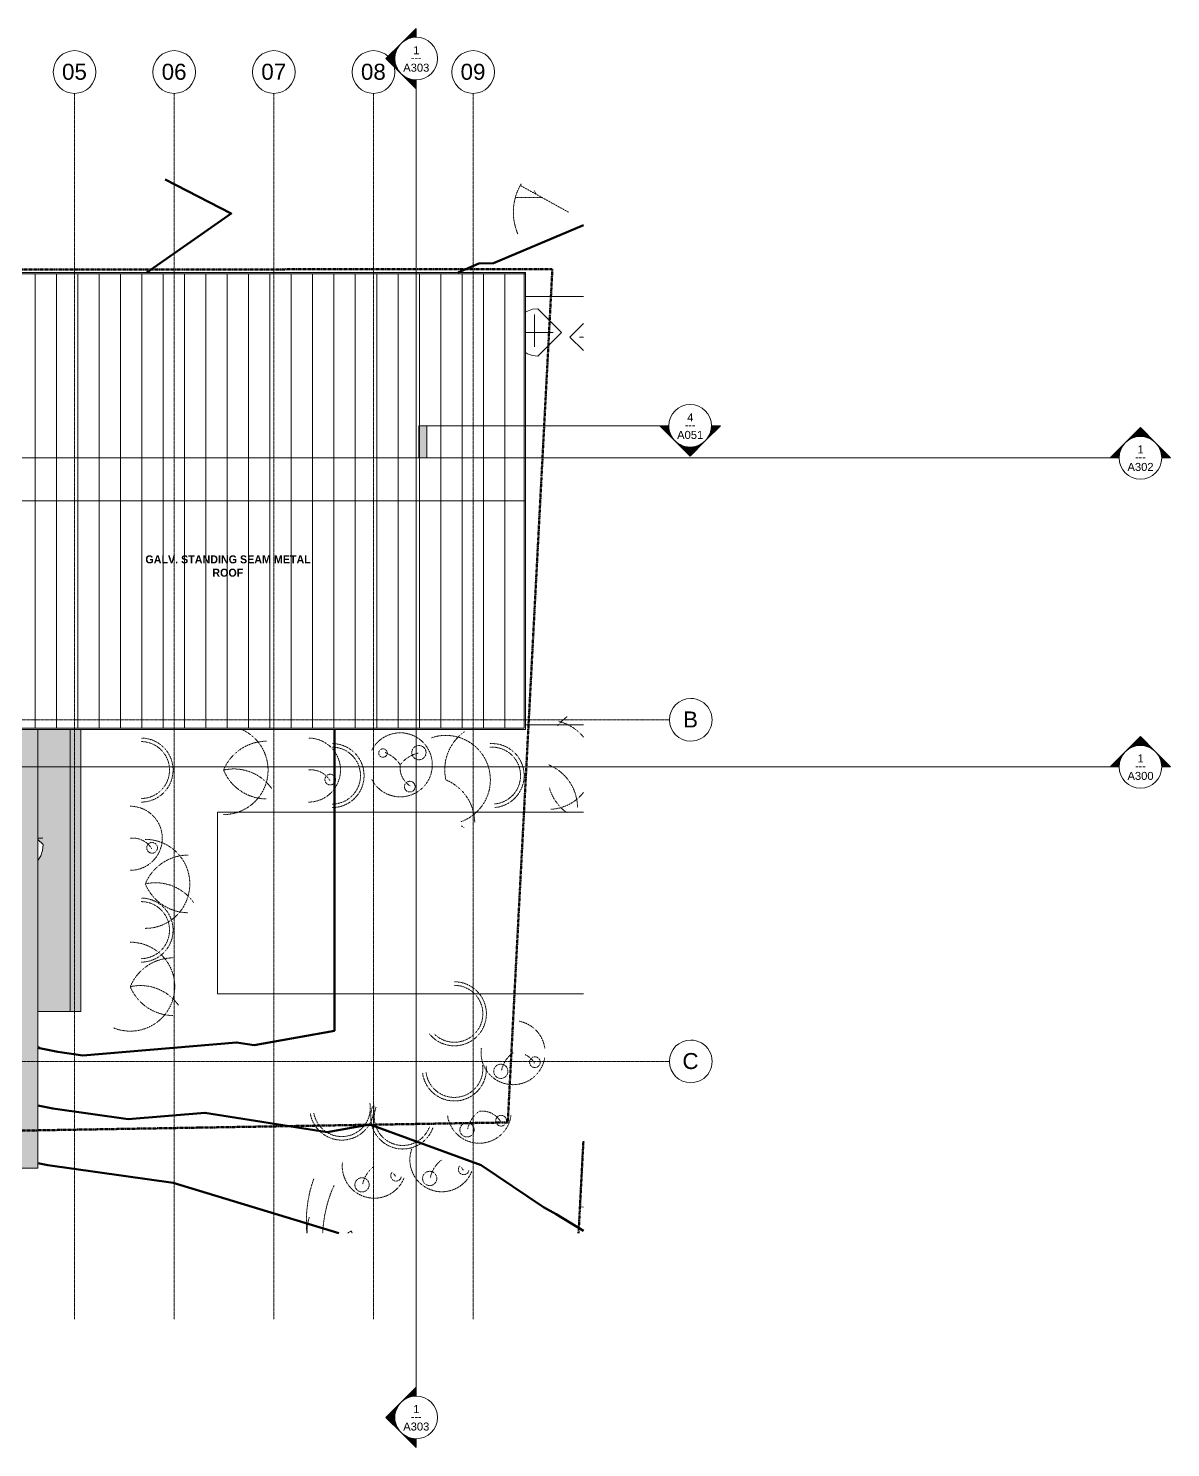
# Model space of a CAD drawing. Header units: inches. Extents: x -3276 to -1654, y 8217 to 9015.
# Drawn here: x -2296 to -1654, y 8217 to 9015 of the extents above; entities that cross this region are included whole.
import ezdxf

# ---------------------------------------------------------------- set-up
doc = ezdxf.new("R2010")
doc.units = ezdxf.units.IN
doc.header["$MEASUREMENT"] = 0
for name, pattern in [('Dash', [0.25, 0.125, -0.125]), ('Double Dash 3_8_', [1, 0.375, -0.125, 0.125, -0.125, 0.125, -0.125]), ('Grid Line 1_2_', [0.875, 0.5, -0.125, 0.125, -0.125])]:
    doc.linetypes.add(name, pattern=pattern)
for name, color, linetype, lineweight in [('A-CLNG', 13, 'Continuous', 18), ('A-CLNG-PATT', 13, 'Continuous', 18), ('A-DETL-GENF', 92, 'Continuous', 9), ('A-DETL-GENF-HDLN', 1, 'Dash', 9), ('A-FLOR', 192, 'Continuous', 18), ('A-ROOF', 132, 'Continuous', 18), ('A-ROOF-PATT-1', 132, 'Continuous', 9), ('C-PROP-LINE', 91, 'Double Dash 3_8_', 158), ('C-TOPO', 7, 'Continuous', 9), ('C-TOPO-MAJR', 7, 'Continuous', 80), ('G-ANNO-SYMB', 111, 'Continuous', 9), ('G-ANNO-TEXT', 231, 'Continuous', 9), ('I-WALL', 2, 'Continuous', 18), ('S-FNDN', 32, 'Continuous', 18), ('S-GRID-1', 1, 'Grid Line 1_2_', 9), ('S-GRID-IDEN', 1, 'Continuous', 9)]:
    doc.layers.add(name, color=color, linetype=linetype, lineweight=lineweight)
doc.styles.add('Arial', font='arial.ttf', dxfattribs={"height": 9})
doc.styles.add('Arial_1', font='arial.ttf', dxfattribs={"height": 4.5})
doc.styles.add('Century Gothic_1', font='ufonts.com_century-gothic.ttf', dxfattribs={"height": 4.5})
doc.styles.add('Century Gothic_B', font='GOTHICB.TTF', dxfattribs={"height": 4.5})

# ---------------------------------------------------------------- blocks, each defined once
blk = doc.blocks.new('cathy 26654 - cathy 26654-1391531-FLOOR PLAN - ROOF')
at = {"layer": 'A-DETL-GENF'}
for p, q in [((-14.24, -0.88), (-13.86, 2.38)), ((-13.86, 2.38), (-12.79, 5.38)), ((-12.79, 5.38), (-11.16, 7.94)), ((-14.24, -0.88), (-11.37, -3.76)), ((-13.81, -4.62), (-13.98, -4.62)), ((-13.98, -4.62), (-12.53, -4.62)), ((-12.1, -4.62), (-13.81, -4.62)), ((-12.53, -4.62), (-12.21, -4.62)), ((-12.21, -4.62), (-11.8, -4.62)), ((-11.92, -4.62), (-12.1, -4.62)), ((-11.77, -4.62), (-11.92, -4.62)), ((-11.8, -4.62), (-11.38, -4.62)), ((-11.41, -4.62), (-11.77, -4.62)), ((-11.38, -4.62), (-11.41, -4.62))]:
    blk.add_line(p, q, dxfattribs=at)
blk = doc.blocks.new('american beech 26158 - american beech 26158-1770223-FLOOR PLAN - ROOF')
at = {"layer": 'A-DETL-GENF-HDLN'}
for centre, start, end in [((5.19, 4.19), 70.4121, 95.1644), ((-4, -5), 65.51545, 87.83624)]:
    blk.add_arc(centre, 72, start, end, dxfattribs=at)
blk = doc.blocks.new('yew 26768 - yew 26768-1770220-FLOOR PLAN - ROOF')
at = {"layer": 'A-DETL-GENF-HDLN'}
for radius, start, end in [(18, 99.5821, 279.28767), (16, 100.23857, 280.23785)]:
    blk.add_arc((0, 0), radius, start, end, dxfattribs=at)
blk = doc.blocks.new('fountain grass 26746 - fountain grass 26746-1770215-FLOOR PLAN - ROOF')
at = {"layer": 'A-DETL-GENF-HDLN'}
for centre, radius, start, end in [((0, 0), 25, 71.91715, 92.95278), ((-23.69, -11.28), 26.24, 25.45341, 31.1249), ((-7.03, 25.28), 26.24, 282.68519, 285.54659)]:
    blk.add_arc(centre, radius, start, end, dxfattribs=at)
blk = doc.blocks.new('lupin 26755 - lupin 26755-1770228-FLOOR PLAN - ROOF')
at = {"layer": 'A-DETL-GENF-HDLN'}
blk.add_circle((-10.49, 6.87), 4, dxfattribs=at)
for centre, radius, start, end in [((0, 0), 18, 70.00177, 248.37755), ((-13.57, -9.88), 16.78, 36.05136, 77.94864), ((-5.36, -12.26), 3, 53.50882, 259.25172), ((-12.13, -1.52), 12.23, 300.9755, 313.04828)]:
    blk.add_arc(centre, radius, start, end, dxfattribs=at)
blk = doc.blocks.new('fraser photina 26748 - fraser photina 26748-1770216-FLOOR PLAN - ROOF')
at = {"layer": 'A-DETL-GENF-HDLN'}
for p, q in [((0, 0), (15.03, 27.11)), ((8.17, 14.74), (8.17, 29.9)), ((10.08, 18.19), (12.05, 19.33))]:
    blk.add_line(p, q, dxfattribs=at)
blk.add_arc((0, 0), 31, 59.1134, 113.03177, dxfattribs=at)
blk = doc.blocks.new('lupin 26755 - lupin 26755-V6-FLOOR PLAN - ROOF')
at = {"layer": 'A-DETL-GENF-HDLN'}
blk.add_circle((-10.49, 6.87), 4, dxfattribs=at)
for centre, radius, start, end in [((0, 0), 18, 84.13734, 248.27866), ((-13.57, -9.88), 16.78, 36.05136, 77.94864), ((-5.36, -12.26), 3, 53.50884, 258.5949), ((-12.13, -1.52), 12.23, 300.9755, 313.04827)]:
    blk.add_arc(centre, radius, start, end, dxfattribs=at)
blk = doc.blocks.new('lupin 26755 - lupin 26755-V7-FLOOR PLAN - ROOF')
at = {"layer": 'A-DETL-GENF-HDLN'}
for centre, radius in [((-10.49, 6.87), 4), ((-5.36, -12.26), 3)]:
    blk.add_circle(centre, radius, dxfattribs=at)
for centre, radius, start, end in [((0, 0), 18, 97.42225, 262.39325), ((-13.57, -9.88), 16.78, 36.05136, 77.94864), ((-12.13, -1.52), 12.23, 300.9755, 7.1395)]:
    blk.add_arc(centre, radius, start, end, dxfattribs=at)
blk = doc.blocks.new('yew 26768 - yew 26768-V8-FLOOR PLAN - ROOF')
at = {"layer": 'A-DETL-GENF-HDLN'}
for radius, start, end in [(18, 70.00121, 250.00044), (16, 70.0114, 250.01054)]:
    blk.add_arc((0, 0), radius, start, end, dxfattribs=at)
blk = doc.blocks.new('yew 26768 - yew 26768-V9-FLOOR PLAN - ROOF')
at = {"layer": 'A-DETL-GENF-HDLN'}
for radius, start, end in [(18, 97.42172, 275.83498), (16, 97.41073, 277.41099)]:
    blk.add_arc((0, 0), radius, start, end, dxfattribs=at)
blk = doc.blocks.new('yew 26768 - yew 26768-V10-FLOOR PLAN - ROOF')
at = {"layer": 'A-DETL-GENF-HDLN'}
for radius, start in [(18, 129.08917), (16, 133.5881)]:
    blk.add_arc((0, 0), radius, start, 360, dxfattribs=at)
blk = doc.blocks.new('lupin 26755 - lupin 26755-V13-FLOOR PLAN - ROOF')
at = {"layer": 'A-DETL-GENF-HDLN'}
blk.add_circle((-5.36, -12.26), 3, dxfattribs=at)
for centre, radius, start, end in [((0, 0), 18, 180, 360), ((-12.13, -1.52), 12.23, 300.9755, 7.1395)]:
    blk.add_arc(centre, radius, start, end, dxfattribs=at)
blk = doc.blocks.new('hydrangea 26752 - hydrangea 26752-V14-FLOOR PLAN - ROOF')
at = {"layer": 'A-DETL-GENF-HDLN'}
blk.add_circle((-5.36, -12.26), 3, dxfattribs=at)
for centre, radius, start, end in [((0, 0), 18, 180, 360), ((-12.13, -1.52), 12.23, 300.9755, 7.1395)]:
    blk.add_arc(centre, radius, start, end, dxfattribs=at)
blk = doc.blocks.new('yew 26768 - yew 26768-V15-FLOOR PLAN - ROOF')
at = {"layer": 'A-DETL-GENF-HDLN'}
for radius in [18, 16]:
    blk.add_arc((0, 0), radius, 180, 360, dxfattribs=at)
blk = doc.blocks.new('fountain grass 26747 - fountain grass 26747-V16-FLOOR PLAN - ROOF')
at = {"layer": 'A-DETL-GENF-HDLN'}
for centre, radius, start, end in [((0, 0), 25, 180.00011, 336.20693), ((10.02, -24.25), 26.24, 112.45341, 179.54659), ((-25.61, -5.7), 26.24, 305.45341, 12.54659), ((-10.02, -24.25), 26.24, 0.45341, 67.54659)]:
    blk.add_arc(centre, radius, start, end, dxfattribs=at)
blk = doc.blocks.new('fountain grass 26747 - fountain grass 26747-V17-FLOOR PLAN - ROOF')
at = {"layer": 'A-DETL-GENF-HDLN'}
for centre, radius, start, end in [((0, 0), 25, 157.6279, 360), ((10.02, -24.25), 26.24, 112.45341, 179.54659), ((-25.61, -5.7), 26.24, 305.45341, 12.54659), ((-10.02, -24.25), 26.24, 0.45341, 67.54659)]:
    blk.add_arc(centre, radius, start, end, dxfattribs=at)
blk = doc.blocks.new('fountain grass 26747 - fountain grass 26747-V18-FLOOR PLAN - ROOF')
at = {"layer": 'A-DETL-GENF-HDLN'}
for centre, radius, start, end in [((0, 0), 25, 180.00012, 360), ((10.02, -24.25), 26.24, 112.45341, 179.54659), ((-25.61, -5.7), 26.24, 305.45341, 12.54659), ((-10.02, -24.25), 26.24, 0.45341, 67.54659)]:
    blk.add_arc(centre, radius, start, end, dxfattribs=at)
blk = doc.blocks.new('lupin 26755 - lupin 26755-V19-FLOOR PLAN - ROOF')
at = {"layer": 'A-DETL-GENF-HDLN'}
for centre, radius in [((-10.49, 6.87), 4), ((-5.36, -12.26), 3)]:
    blk.add_circle(centre, radius, dxfattribs=at)
for centre, radius, start, end in [((0, 0), 18, 81.87162, 260.85075), ((-13.57, -9.88), 16.78, 36.05136, 77.94864), ((-12.13, -1.52), 12.23, 300.9755, 334.806), ((0, 0), 18, 277.28154, 349.41176)]:
    blk.add_arc(centre, radius, start, end, dxfattribs=at)
blk = doc.blocks.new('dwayne 23733 - dwayne 23733-698390-FLOOR PLAN - ROOF')
at = {"layer": 'A-DETL-GENF'}
for p, q in [((-8.13, 5.77), (-0.5, 13.4)), ((-0.54, 7.92), (-0.54, 8.01)), ((-0.54, 8.01), (-0.54, 7.91)), ((7.12, 5.77), (-0.5, 13.4)), ((-0.54, 7.66), (-0.54, 7.92)), ((-0.54, 7.91), (-0.54, 7.65)), ((-0.54, 7.26), (-0.54, 7.66)), ((-0.54, 7.65), (-0.54, 7.26)), ((-0.54, 5.77), (-0.54, 7.26)), ((-0.54, 7.26), (-0.54, 6.78)), ((-0.54, 6.78), (-0.54, 6.24)), ((-0.54, 6.24), (-0.54, 5.77))]:
    blk.add_line(p, q, dxfattribs=at)
blk = doc.blocks.new('tina 23824 - tina 23824-698380-FLOOR PLAN - ROOF')
at = {"layer": 'A-DETL-GENF'}
for p, q in [((-13.36, 0), (0, 13.36)), ((13.36, 0), (0, 13.36)), ((0, 8.55), (0, 8.56)), ((0, 8.56), (0, 8.18)), ((0, 7.35), (0, 8.55)), ((0, 8.18), (0, 5.28)), ((0, 6.76), (0, 7.35)), ((0, 5.67), (0, 6.76)), ((0, 6.54), (0, 6.59)), ((0, 6.59), (0, 6.48)), ((0, 4.75), (0, 6.54)), ((0, 6.48), (0, 5.68)), ((0, 6.21), (0, 6.28)), ((0, 6.28), (0, 6.28)), ((0, 6.28), (0, 6.25)), ((0, 6.19), (0, 6.27)), ((0, 6.27), (0, -5.63)), ((0, 6.25), (0, 6.2)), ((0, 3.39), (0, 6.21)), ((0, 6.2), (0, 6.17)), ((0, 6.17), (0, 6.19)), ((0, 4.14), (0, 6.02)), ((0, 6.02), (0, 5.99)), ((0, 5.99), (0, 5.55)), ((0, 5.68), (0, 5.67)), ((0, 5.55), (0, 4.56)), ((0, 5.28), (0, 4.14)), ((0, 4.15), (0, 4.75)), ((0, 4.56), (0, 2.26)), ((0, 4.46), (0, 4.48)), ((0, 4.48), (0, 4.38)), ((0, 4.32), (0, 4.46)), ((0, 4.38), (0, 4.14)), ((0, 4.08), (0, 4.32)), ((0, 2.07), (0, 4.15)), ((0, 4.14), (0, 4.03)), ((0, 3.76), (0, 4.08)), ((0, 4.03), (0, 2.94)), ((0, 2.66), (0, 3.76)), ((0, 2.23), (0, 3.39)), ((0, 2.5), (0, 3.27)), ((0, 3.27), (0, 3.05)), ((0, 3.05), (0, 2.97)), ((0, 2.97), (0, 2.83)), ((0, 2.94), (0, 2.59)), ((0, 2.83), (0, 0.65)), ((0, 2.16), (0, 2.66)), ((0, 2.59), (0, 2.46)), ((0, 2.46), (0, 2.5)), ((0, 2.26), (0, 1.96)), ((0, 1.85), (0, 2.23)), ((0, 1.81), (0, 2.16)), ((0, 0.74), (0, 2.07)), ((0, 1.96), (0, 1.85)), ((0, 1.3), (0, 1.81)), ((0, 1.03), (0, 1.3)), ((0, 0.65), (0, 1.03)), ((0, 0.65), (0, 0.74)), ((0, -3.28), (0, 0.65)), ((-13.36, 0), (-13.01, -3.06)), ((-13.01, -3.06), (-12, -5.87)), ((-12, -5.87), (-11.33, -6.92)), ((-10.07, -1.88), (-10.12, -1.88)), ((-10.12, -1.88), (-8.16, -1.88)), ((-9.9, -1.88), (-10.07, -1.88)), ((-9.64, -1.88), (-9.9, -1.88)), ((-9.56, -1.88), (-9.68, -1.88)), ((-9.68, -1.88), (-8.44, -1.88)), ((-9.34, -1.88), (-9.64, -1.88)), ((-8.93, -1.88), (-9.56, -1.88)), ((-9.03, -1.88), (-9.34, -1.88)), ((-8.77, -1.88), (-9.03, -1.88)), ((-7.95, -1.88), (-8.93, -1.88)), ((-8.59, -1.88), (-8.77, -1.88)), ((-8.49, -1.88), (-8.59, -1.88)), ((-8.48, -1.88), (-8.5, -1.88)), ((-8.5, -1.88), (-8.48, -1.88)), ((-8.44, -1.88), (-8.49, -1.88)), ((-7.97, -1.88), (-8.48, -1.88)), ((-8.48, -1.88), (-8.45, -1.88)), ((-8.45, -1.88), (-8.43, -1.88)), ((-8.44, -1.88), (-8.2, -1.88)), ((-8.43, -1.88), (-8.44, -1.88)), ((-8.2, -1.88), (-7.17, -1.88)), ((-8.16, -1.88), (-7.85, -1.88)), ((-7.17, -1.88), (-7.97, -1.88)), ((-3.24, -1.88), (-7.95, -1.88)), ((-7.85, -1.88), (-7.38, -1.88)), ((-7.38, -1.88), (-6.81, -1.88)), ((-6.81, -1.88), (-6.22, -1.88)), ((-6.07, -1.88), (-6.29, -1.88)), ((-6.29, -1.88), (-6.19, -1.88)), ((-6.22, -1.88), (-5.67, -1.88)), ((-6.19, -1.88), (-6.03, -1.88)), ((-4.88, -1.88), (-6.07, -1.88)), ((-6.03, -1.88), (-4.12, -1.88)), ((-5.67, -1.88), (-5.24, -1.88)), ((-5.2, -1.88), (-5.28, -1.88)), ((-5.28, -1.88), (-5.22, -1.88)), ((-5.24, -1.88), (-4.99, -1.88)), ((-5.22, -1.88), (-5.08, -1.88)), ((-5.1, -1.88), (-5.2, -1.88)), ((-5.02, -1.88), (-5.1, -1.88)), ((-5.08, -1.88), (-4.88, -1.88)), ((-4.94, -1.88), (-5.02, -1.88)), ((-4.99, -1.88), (-4.94, -1.88)), ((-4.67, -1.88), (-3.25, -1.88)), ((-4.67, -1.88), (-4.66, -1.88)), ((4.17, -1.88), (-4.66, -1.88)), ((-4.12, -1.88), (-3.76, -1.88)), ((-3.76, -1.88), (-2.69, -1.88)), ((-3.25, -1.88), (-3.24, -1.88)), ((-2.69, -1.88), (-2.16, -1.88)), ((-2.16, -1.88), (0.54, -1.88)), ((0, -2.15), (0, -1.1)), ((0, -1.18), (0, -1.1)), ((0, -1.31), (0, -1.18)), ((0, -1.5), (0, -1.31)), ((0, -1.75), (0, -1.5)), ((0, -2.08), (0, -1.75)), ((0, -2.35), (0, -2.08)), ((0, -2.15), (0, -2.35)), ((0, -2.35), (0, -2.43)), ((0, -2.43), (0, -2.35)), ((0, -5.68), (0, -3.28)), ((0, -5.94), (0, -4.37)), ((0, -4.37), (0, -5.12)), ((0, -6.45), (0, -4.37)), ((0, -4.37), (0, -4.54)), ((0, -6.15), (0, -4.5)), ((0, -4.5), (0, -5.14)), ((0, -4.54), (0, -5.61)), ((0, -5.29), (0, -4.56)), ((0, -4.56), (0, -4.6)), ((0, -4.6), (0, -5.1)), ((0, -5.1), (0, -5.53)), ((0, -5.12), (0, -5.44)), ((0, -5.14), (0, -5.32)), ((0, -5.32), (0, -5.29)), ((0, -6.25), (0, -5.31)), ((0, -5.31), (0, -5.41)), ((0, -5.41), (0, -6.16)), ((0, -5.44), (0, -5.71)), ((0, -5.53), (0, -5.86)), ((0, -5.61), (0, -5.73)), ((0, -5.72), (0, -5.63)), ((0, -5.73), (0, -5.68)), ((0, -5.71), (0, -5.97)), ((0, -5.72), (0, -6.36)), ((0, -5.83), (0, -5.73)), ((0, -5.73), (0, -5.79)), ((0, -5.79), (0, -6.28)), ((0, -6.4), (0, -5.83)), ((0, -5.86), (0, -6.06)), ((0, -6.1), (0, -5.94)), ((0, -5.97), (0, -6.21)), ((0, -6.06), (0, -6.1)), ((0, -6.16), (0, -6.15)), ((0, -6.21), (0, -6.45)), ((0, -6.37), (0, -6.25)), ((0, -6.28), (0, -6.53)), ((0, -6.36), (0, -6.45)), ((0, -6.6), (0, -6.37)), ((0, -6.5), (0, -6.4)), ((0, -6.45), (0, -6.5)), ((0, -6.53), (0, -6.6)), ((0.54, -1.88), (1.26, -1.88)), ((1.26, -1.88), (1.71, -1.88)), ((1.71, -1.88), (1.97, -1.88)), ((1.97, -1.88), (2.21, -1.88)), ((2.21, -1.88), (3.87, -1.88)), ((2.32, -1.88), (2.21, -1.88)), ((2.21, -1.88), (3.98, -1.88)), ((6.09, -1.88), (2.32, -1.88)), ((3.09, -1.88), (3.08, -1.88)), ((3.08, -1.88), (3.19, -1.88)), ((3.26, -1.88), (3.09, -1.88)), ((3.19, -1.88), (3.43, -1.88)), ((4.4, -1.88), (3.26, -1.88)), ((3.43, -1.88), (3.3, -1.88)), ((3.3, -1.88), (3.68, -1.88)), ((3.68, -1.88), (4.08, -1.88)), ((3.87, -1.88), (4.11, -1.88)), ((3.98, -1.88), (4.2, -1.88)), ((4.08, -1.88), (4.5, -1.88)), ((4.11, -1.88), (4.29, -1.88)), ((4.2, -1.88), (4.17, -1.88)), ((4.29, -1.88), (4.46, -1.88)), ((4.46, -1.88), (4.4, -1.88)), ((4.5, -1.88), (4.9, -1.88)), ((4.9, -1.88), (5.27, -1.88)), ((5.27, -1.88), (5.58, -1.88)), ((5.58, -1.88), (5.82, -1.88)), ((7.06, -1.88), (5.6, -1.88)), ((5.6, -1.88), (6.14, -1.88)), ((5.82, -1.88), (8, -1.88)), ((6.63, -1.88), (6.09, -1.88)), ((6.14, -1.88), (6.24, -1.88)), ((7.56, -1.88), (6.14, -1.88)), ((6.14, -1.88), (6.53, -1.88)), ((6.24, -1.88), (6.43, -1.88)), ((6.43, -1.88), (6.67, -1.88)), ((6.53, -1.88), (6.62, -1.88)), ((6.62, -1.88), (6.73, -1.88)), ((6.91, -1.88), (6.63, -1.88)), ((6.67, -1.88), (6.94, -1.88)), ((6.73, -1.88), (6.84, -1.88)), ((6.84, -1.88), (6.91, -1.88)), ((6.91, -1.88), (6.94, -1.88)), ((6.94, -1.88), (6.91, -1.88)), ((6.94, -1.88), (7.2, -1.88)), ((7.06, -1.88), (7.05, -1.88)), ((7.05, -1.88), (7.06, -1.88)), ((7.12, -1.88), (7.06, -1.88)), ((7.23, -1.88), (7.12, -1.88)), ((7.2, -1.88), (7.42, -1.88)), ((7.34, -1.88), (7.23, -1.88)), ((7.47, -1.88), (7.34, -1.88)), ((7.42, -1.88), (7.56, -1.88)), ((7.62, -1.88), (7.47, -1.88)), ((7.77, -1.88), (7.62, -1.88)), ((7.9, -1.88), (7.77, -1.88)), ((7.98, -1.88), (7.9, -1.88)), ((8, -1.88), (7.98, -1.88)), ((11.33, -6.92), (12, -5.87)), ((12, -5.87), (13.01, -3.06)), ((13.01, -3.06), (13.36, 0))]:
    blk.add_line(p, q, dxfattribs=at)
blk = doc.blocks.new('lupin 26755 - lupin 26755-1778493-FLOOR PLAN - ROOF')
at = {"layer": 'A-DETL-GENF-HDLN'}
for centre, radius in [((-5.36, 12.26), 3), ((-10.49, -6.87), 4), ((9.72, -6.62), 2.39)]:
    blk.add_circle(centre, radius, dxfattribs=at)
for centre, radius, start, end in [((0, 0), 18, 27.33517, 332.66469), ((-12.13, 1.52), 12.23, 352.8605, 59.0245), ((-13.57, 9.88), 16.78, 282.05136, 323.94864), ((15.36, 10.23), 18.46, 213.6663, 248.3337)]:
    blk.add_arc(centre, radius, start, end, dxfattribs=at)
blk = doc.blocks.new('yew 26768 - yew 26768-1778494-FLOOR PLAN - ROOF')
at = {"layer": 'A-DETL-GENF-HDLN'}
for radius, start, end in [(18, 94.81167, 274.58979), (16, 94.83087, 274.58202)]:
    blk.add_arc((0, 0), radius, start, end, dxfattribs=at)
blk = doc.blocks.new('yew 26768 - yew 26768-V36-FLOOR PLAN - ROOF')
at = {"layer": 'A-DETL-GENF-HDLN'}
for radius, start, end in [(18, 90.0001, 269.99977), (16, 90, 270)]:
    blk.add_arc((0, 0), radius, start, end, dxfattribs=at)
blk = doc.blocks.new('fountain grass 26747 - fountain grass 26747-1778495-FLOOR PLAN - ROOF')
at = {"layer": 'A-DETL-GENF-HDLN'}
for centre, radius, start, end in [((0, 0), 25, 92.90737, 141.50299), ((10.02, 24.25), 26.24, 180.45341, 247.54659), ((-25.61, 5.7), 26.24, 16.19511, 54.54659), ((0, 0), 25, 218.49701, 256.68217), ((-25.61, -5.7), 26.24, 305.45341, 322.01118)]:
    blk.add_arc(centre, radius, start, end, dxfattribs=at)
blk = doc.blocks.new('fountain grass 26747 - fountain grass 26747-V37-FLOOR PLAN - ROOF')
at = {"layer": 'A-DETL-GENF-HDLN'}
for centre, radius, start, end in [((10.02, 24.25), 26.24, 180.45341, 247.54659), ((-25.61, 5.7), 26.24, 50.3456, 54.54659), ((0, 0), 25, 109.02125, 289.02829), ((-25.61, -5.7), 26.24, 305.45341, 12.54659)]:
    blk.add_arc(centre, radius, start, end, dxfattribs=at)
blk = doc.blocks.new('Family - ___-1399760-FLOOR PLAN - ROOF')
at = {"layer": 'C-PROP-LINE'}
for p, q in [((8381.47, 3146.22), (8400.25, 2026.33)), ((8878.94, 3146.22), (8879.93, 2001.26)), ((8400.25, 2026.33), (8879.93, 2001.26)), ((8337.96, 1986.53), (8389.74, 1983.82))]:
    blk.add_line(p, q, dxfattribs=at)
blk = doc.blocks.new('Grid - Grid Head - Circle-50561-FLOOR PLAN - ROOF')
at = {"layer": 'S-GRID-IDEN'}
for start, end in [(360, 180), (180, 360)]:
    blk.add_arc((0, 0), 0.25, start, end, dxfattribs=at)
blk = doc.blocks.new('Section - Section Head - Filled-22785-FLOOR PLAN - ROOF')
at = {"layer": 'G-ANNO-SYMB'}
h = blk.add_hatch(color=256, dxfattribs=at)
edge = h.paths.add_edge_path(flags=0)
edge.add_line((-0.427, 0.177), (-0.25, 0.354))
edge.add_line((-0.25, 0.354), (-0.25, 0.25))
edge.add_arc((-0.25, 0), 0.25, 90, 135)
h = blk.add_hatch(color=256, dxfattribs=at)
edge = h.paths.add_edge_path(flags=0)
edge.add_arc((-0.25, 0), 0.25, 45, 90)
edge.add_line((-0.25, 0.25), (-0.25, 0.354))
edge.add_line((-0.25, 0.354), (-0.073, 0.177))
h = blk.add_hatch(color=256, dxfattribs=at)
edge = h.paths.add_edge_path(flags=0)
edge.add_arc((-0.25, 0), 0.25, 137.9216, 180)
edge.add_line((-0.5, 0), (-0.604, 0))
edge.add_line((-0.604, 0), (-0.436, 0.168))
h = blk.add_hatch(color=256, dxfattribs=at)
edge = h.paths.add_edge_path(flags=0)
edge.add_line((-0.064, 0.168), (0.104, 0))
edge.add_line((0.104, 0), (0, 0))
edge.add_arc((-0.25, 0), 0.25, 0, 42.0784)
for p, q in [((-0.25, 0.354), (-0.427, 0.177)), ((-0.25, 0.25), (-0.25, 0.354)), ((-0.073, 0.177), (-0.25, 0.354)), ((-0.25, 0.354), (-0.25, 0.25)), ((-0.436, 0.168), (-0.604, 0)), ((0.104, 0), (-0.064, 0.168)), ((-0.604, 0), (-0.5, 0)), ((0, 0), (0.104, 0))]:
    blk.add_line(p, q, dxfattribs=at)
for start, end in [(360, 180), (137.9216, 180), (90, 135), (45, 90), (0, 42.0784), (180, 360)]:
    blk.add_arc((-0.25, 0), 0.25, start, end, dxfattribs=at)
blk = doc.blocks.new('Section - 3_32_ x 3_8_-54337-FLOOR PLAN - ROOF')
at = {"layer": 'G-ANNO-SYMB'}
blk.add_hatch(color=256, dxfattribs=at).paths.add_polyline_path([(0, 0.375), (0, 0), (-0.09375, 0), (-0.09375, 0.375)], flags=0)
for p, q in [((0, 0.375), (-0.09375, 0.375)), ((-0.09375, 0.375), (-0.09375, 0)), ((0, 0), (0, 0.375)), ((-0.09375, 0), (0, 0))]:
    blk.add_line(p, q, dxfattribs=at)

msp = doc.modelspace()

# ---------------------------------------------------------------- hatches: boundary and pattern name
at = {"layer": 'A-CLNG-PATT'}
h = msp.add_hatch(dxfattribs=at)
h.set_pattern_fill('FP_9', color=256, style=0, pattern_type=2)
h.set_pattern_definition([(90, (-2170.587, 8749.226), (-51.125, 3e-15), [24, 0, 0, 0]), (90, (-2165.087, 8749.226), (-51.125, 3e-15), [24, 0, 0, 0]), (90, (-2164.71, 8749.226), (-51.125, 3e-15), [24, 0, 0, 0]), (90, (-2161.21, 8749.226), (-51.125, 3e-15), [24, 0, 0, 0]), (90, (-2160.837, 8749.226), (-51.125, 3e-15), [24, 0, 0, 0]), (90, (-2155.337, 8749.226), (-51.125, 3e-15), [24, 0, 0, 0]), (90, (-2154.96, 8749.226), (-51.125, 3e-15), [24, 0, 0, 0]), (90, (-2143.587, 8749.226), (-51.125, 3e-15), [24, 0, 0, 0]), (90, (-2143.21, 8749.226), (-51.125, 3e-15), [24, 0, 0, 0]), (90, (-2139.71, 8749.226), (-51.125, 3e-15), [24, 0, 0, 0]), (90, (-2139.337, 8749.226), (-51.125, 3e-15), [24, 0, 0, 0]), (90, (-2135.837, 8749.226), (-51.125, 3e-15), [24, 0, 0, 0]), (90, (-2135.46, 8749.226), (-51.125, 3e-15), [24, 0, 0, 0]), (90, (-2129.587, 8749.226), (-51.125, 3e-15), [24, 0, 0, 0]), (90, (-2129.21, 8749.226), (-51.125, 3e-15), [24, 0, 0, 0]), (90, (-2123.71, 8749.226), (-51.125, 3e-15), [24, 0, 0, 0]), (90, (-2123.337, 8749.226), (-51.125, 3e-15), [24, 0, 0, 0]), (90, (-2119.837, 8749.226), (-51.125, 3e-15), [24, 0, 0, 0]), (90, (-2149.46, 8749.226), (-51.125, 3e-15), [24, 0, 0, 0]), (90, (-2149.087, 8749.226), (-51.125, 3e-15), [24, 0, 0, 0])])
h.paths.add_polyline_path([(-2016.34, 8877.32), (-2016.34, 8878.07), (-2017.09, 8878.07), (-2017.09, 8877.32)], flags=0)
at = {"layer": 'A-FLOR'}
msp.add_hatch(color=256, dxfattribs=at).paths.add_polyline_path([(-2272.34, 8462.57), (-2272.34, 8621.13), (-2290.34, 8621.13), (-2290.34, 8559.23), (-2287.41, 8556.41), (-2287.73, 8553.14), (-2288.75, 8550.12), (-2290.34, 8547.54), (-2290.34, 8462.57), (-2274.42, 8462.57)], flags=0)
at = {"layer": 'A-ROOF'}
msp.add_hatch(color=256, dxfattribs=at).paths.add_polyline_path([(-2419.72, 8374.57), (-2290.34, 8374.57), (-2290.34, 8621.13), (-2307.77, 8621.13), (-2307.77, 8484.57), (-2425.65, 8484.57), (-2425.65, 8405.32), (-2422.34, 8405.32), (-2422.34, 8397.07), (-2427.34, 8397.07), (-2427.34, 8374.57)], flags=0)
at = {"layer": 'A-ROOF-PATT-1'}
h = msp.add_hatch(dxfattribs=at)
h.set_pattern_fill('FP_10', color=256, style=0, pattern_type=2)
h.set_pattern_definition([(270, (0, 4498.71), (12, 7e-16), [])])
h.paths.add_polyline_path([(-2716.59, 8749.6), (-2017.09, 8749.6), (-2017.09, 8877.32), (-2716.59, 8877.32), (-2716.59, 8782.26)], flags=0)
h = msp.add_hatch(dxfattribs=at)
h.set_pattern_fill('FP_11', color=256, style=0, pattern_type=2)
h.set_pattern_definition([(90, (0, 4250.89), (-12, 7e-16), [])])
h.paths.add_polyline_path([(-2716.59, 8621.88), (-2017.09, 8621.88), (-2017.09, 8749.6), (-2716.59, 8749.6), (-2716.59, 8634.16)], flags=0)
at = {"layer": 'S-FNDN'}
msp.add_hatch(color=256, dxfattribs=at).paths.add_polyline_path([(-2266.34, 8462.57), (-2266.34, 8621.13), (-2272.34, 8621.13), (-2272.34, 8462.57)], flags=0)

# ---------------------------------------------------------------- linework, layer by layer
at = {"layer": 'A-CLNG'}
for p, q in [((-2016.34, 8878.07), (-2017.09, 8878.07)), ((-2016.34, 8877.32), (-2016.34, 8878.07))]:
    msp.add_line(p, q, dxfattribs=at)
at = {"layer": 'A-FLOR'}
for p, q in [((-2272.34, 8462.57), (-2272.34, 8621.13)), ((-2290.34, 8462.57), (-2272.34, 8462.57))]:
    msp.add_line(p, q, dxfattribs=at)
at = {"layer": 'A-ROOF'}
for p, q in [((-2017.09, 8877.32), (-2716.59, 8877.32)), ((-2017.09, 8877.32), (-2017.09, 8621.88)), ((-2716.59, 8749.6), (-2017.09, 8749.6)), ((-2716.59, 8621.88), (-2017.09, 8621.88)), ((-2290.34, 8374.57), (-2290.34, 8621.13)), ((-2427.34, 8374.57), (-2290.34, 8374.57))]:
    msp.add_line(p, q, dxfattribs=at)
at = {"layer": 'C-TOPO'}
for p, q in [((-2016.34, 8864.57), (-2006.75, 8864.57)), ((-2006.75, 8864.57), (-2016.34, 8864.57)), ((-2006.75, 8864.57), (-1983.82, 8864.57)), ((-1983.82, 8864.57), (-2006.75, 8864.57)), ((-1983.82, 8623.82), (-2016.34, 8623.82)), ((-2016.34, 8623.82), (-1983.82, 8623.82)), ((-2189.53, 8551.19), (-2189.53, 8574.57)), ((-2189.53, 8574.57), (-2175.73, 8574.57)), ((-2175.73, 8574.57), (-2189.53, 8574.57)), ((-2189.53, 8574.57), (-2189.53, 8551.19)), ((-2175.73, 8574.57), (-2130, 8574.57)), ((-2130, 8574.57), (-2175.73, 8574.57)), ((-2130, 8574.57), (-2097.73, 8574.57)), ((-2097.73, 8574.57), (-2130, 8574.57)), ((-2097.73, 8574.57), (-2063.76, 8574.57)), ((-2063.76, 8574.57), (-2097.73, 8574.57)), ((-2063.76, 8574.57), (-2039.8, 8574.57)), ((-2039.8, 8574.57), (-2063.76, 8574.57)), ((-2039.8, 8574.57), (-1993.95, 8574.57)), ((-1993.95, 8574.57), (-2039.8, 8574.57)), ((-1993.95, 8574.57), (-1983.82, 8574.57)), ((-1983.82, 8574.57), (-1993.95, 8574.57)), ((-2189.53, 8539.82), (-2189.53, 8551.19)), ((-2189.53, 8551.19), (-2189.53, 8539.82)), ((-2189.53, 8528.45), (-2189.53, 8539.82)), ((-2189.53, 8539.82), (-2189.53, 8528.45)), ((-2189.53, 8472.57), (-2189.53, 8528.45)), ((-2189.53, 8528.45), (-2189.53, 8472.57)), ((-2175.73, 8472.57), (-2189.53, 8472.57)), ((-2189.53, 8472.57), (-2175.73, 8472.57)), ((-2116.12, 8472.57), (-2175.73, 8472.57)), ((-2175.73, 8472.57), (-2116.12, 8472.57)), ((-2097.73, 8472.57), (-2116.12, 8472.57)), ((-2116.12, 8472.57), (-2097.73, 8472.57)), ((-2053.46, 8472.57), (-2097.73, 8472.57)), ((-2097.73, 8472.57), (-2053.46, 8472.57)), ((-2039.8, 8472.57), (-2053.46, 8472.57)), ((-2053.46, 8472.57), (-2039.8, 8472.57)), ((-2029.97, 8472.57), (-2039.8, 8472.57)), ((-2039.8, 8472.57), (-2029.97, 8472.57)), ((-1983.82, 8472.57), (-2029.97, 8472.57)), ((-1983.82, 8472.57), (-2029.97, 8472.57)), ((-1984.1, 8384.39), (-1983.82, 8389.74)), ((-1983.82, 8389.74), (-1984.1, 8384.39)), ((-1985.17, 8363.85), (-1984.1, 8384.39)), ((-1984.1, 8384.39), (-1985.17, 8363.85)), ((-1985.75, 8352.82), (-1985.17, 8363.85)), ((-1985.17, 8363.85), (-1985.75, 8352.82)), ((-1983.82, 8352.63), (-1985.75, 8352.82)), ((-1985.75, 8352.82), (-1983.82, 8352.63))]:
    msp.add_line(p, q, dxfattribs=at)
at = {"layer": 'C-TOPO-MAJR'}
for p, q in [((-2054.25, 8878.07), (-2042.57, 8883.17)), ((-2168.88, 8443.66), (-2123.73, 8451.82)), ((-2290.34, 8442.57), (-2289.41, 8442.06)), ((-2289.41, 8442.06), (-2279.16, 8439.89)), ((-2279.16, 8439.89), (-2265.05, 8437.9)), ((-2282.03, 8408.03), (-2290.34, 8409.78)), ((-2239.69, 8402.07), (-2282.03, 8408.03)), ((-2284.9, 8376.16), (-2290.34, 8377.31))]:
    msp.add_line(p, q, dxfattribs=at)
at = {"layer": 'C-TOPO-MAJR', "flags": 128}
for points in [[(-2229.19, 8878.07), (-2181.77, 8911.1), (-2218.94, 8930.36)], [(-2042.57, 8883.17), (-2034.3, 8883.18), (-1983.82, 8904.64)], [(-2123.73, 8574.57), (-2123.73, 8584.14), (-2123.73, 8621.13)], [(-2123.73, 8472.57), (-2123.73, 8481.15), (-2123.73, 8539.82), (-2123.73, 8567.82), (-2123.73, 8574.57)], [(-2123.73, 8451.82), (-2123.73, 8469.92), (-2123.73, 8472.57)], [(-2265.05, 8437.9), (-2178.7, 8445.24), (-2168.88, 8443.66)], [(-2127.78, 8394.71), (-2196.52, 8405.73), (-2239.69, 8402.07)], [(-2006.27, 8352.71), (-2041.23, 8376.23), (-2103.88, 8399.03), (-2127.78, 8394.71)], [(-2121.32, 8337.96), (-2214.34, 8366.23), (-2284.9, 8376.16)], [(-1983.82, 8339.37), (-1999.21, 8348.61), (-2006.27, 8352.71)]]:
    msp.add_lwpolyline(points, dxfattribs=at)
at = {"layer": 'G-ANNO-SYMB'}
for p, q in [((-2077.8, 8986.27), (-2077.8, 8246.44)), ((-1935.85, 8791.85), (-2071.77, 8791.85)), ((-3247.23, 8773.85), (-1682.77, 8773.85)), ((-3247.23, 8600.17), (-1682.77, 8600.17))]:
    msp.add_line(p, q, dxfattribs=at)
at = {"layer": 'I-WALL'}
for p, q in [((-2717.34, 8878.07), (-2017.09, 8878.07)), ((-2017.09, 8878.07), (-2017.09, 8877.32)), ((-2017.09, 8877.32), (-2016.34, 8877.32)), ((-2016.34, 8877.32), (-2016.34, 8621.13)), ((-2016.34, 8749.6), (-2017.09, 8749.6)), ((-2016.34, 8621.13), (-2526.17, 8621.13))]:
    msp.add_line(p, q, dxfattribs=at)
at = {"layer": 'S-FNDN'}
for p in [(-2266.34, 8621.13), (-2272.34, 8462.57)]:
    msp.add_line(p, (-2266.34, 8462.57), dxfattribs=at)
at = {"layer": 'S-GRID-1'}
for p, q in [((-2269.77, 8289.6), (-2269.77, 8978.72)), ((-2213.77, 8289.6), (-2213.77, 8978.72)), ((-2157.77, 8289.6), (-2157.77, 8978.72)), ((-2101.77, 8289.6), (-2101.77, 8978.72)), ((-2045.77, 8289.6), (-2045.77, 8978.72)), ((-3194.57, 8626.57), (-1935.48, 8626.57)), ((-3194.57, 8434.57), (-1935.48, 8434.57))]:
    msp.add_line(p, q, dxfattribs=at)

# ---------------------------------------------------------------- block references
at = {"layer": 'A-DETL-GENF'}
for name, p, rotation in [('fraser photina 26748 - fraser photina 26748-1770216-FLOOR PLAN - ROOF', (-1992.19, 8911.93), 89.9999999999999), ('tina 23824 - tina 23824-698380-FLOOR PLAN - ROOF', (-2009.42, 8844.32), 269.9999999999997), ('dwayne 23733 - dwayne 23733-698390-FLOOR PLAN - ROOF', (-1978.05, 8842.25), 89.9999999999999), ('fountain grass 26747 - fountain grass 26747-1778495-FLOOR PLAN - ROOF', (-2003.33, 8601.27), 180), ('yew 26768 - yew 26768-V15-FLOOR PLAN - ROOF', (-2232.42, 8598.33), 89.9999999999999), ('fountain grass 26747 - fountain grass 26747-V16-FLOOR PLAN - ROOF', (-2186.04, 8598.33), 89.9999999999999), ('hydrangea 26752 - hydrangea 26752-V14-FLOOR PLAN - ROOF', (-2138.34, 8598.33), 89.9999999999999), ('lupin 26755 - lupin 26755-1778493-FLOOR PLAN - ROOF', (-2086.74, 8601.27), 180), ('fountain grass 26747 - fountain grass 26747-V37-FLOOR PLAN - ROOF', (-2061.11, 8592.81), 180), ('yew 26768 - yew 26768-V36-FLOOR PLAN - ROOF', (-2125.09, 8595.21), 180), ('yew 26768 - yew 26768-1778494-FLOOR PLAN - ROOF', (-2035.13, 8595.21), 180), ('lupin 26755 - lupin 26755-V13-FLOOR PLAN - ROOF', (-2238.48, 8559.98), 89.9999999999999), ('cathy 26654 - cathy 26654-1391531-FLOOR PLAN - ROOF', (-2301.64, 8555.28), 181.0000000000003), ('fountain grass 26747 - fountain grass 26747-V18-FLOOR PLAN - ROOF', (-2230.02, 8534.35), 89.9999999999999), ('yew 26768 - yew 26768-V15-FLOOR PLAN - ROOF', (-2232.42, 8508.37), 89.9999999999999), ('fountain grass 26747 - fountain grass 26747-V17-FLOOR PLAN - ROOF', (-2238.48, 8476.57), 89.9999999999999), ('yew 26768 - yew 26768-V10-FLOOR PLAN - ROOF', (-2056.34, 8461.32), 89.9999999999999), ('lupin 26755 - lupin 26755-V19-FLOOR PLAN - ROOF', (-2023.34, 8439.48), 89.9999999999999), ('yew 26768 - yew 26768-V9-FLOOR PLAN - ROOF', (-2056.34, 8430.32), 89.9999999999999), ('yew 26768 - yew 26768-1770220-FLOOR PLAN - ROOF', (-2119.57, 8408.32), 89.9999999999999), ('yew 26768 - yew 26768-V8-FLOOR PLAN - ROOF', (-2085.34, 8403.32), 89.9999999999999), ('lupin 26755 - lupin 26755-V7-FLOOR PLAN - ROOF', (-2042.34, 8406.57), 89.9999999999999), ('lupin 26755 - lupin 26755-1770228-FLOOR PLAN - ROOF', (-2063.34, 8379.28), 89.9999999999999), ('lupin 26755 - lupin 26755-V6-FLOOR PLAN - ROOF', (-2101.34, 8375.67), 89.9999999999999), ('american beech 26158 - american beech 26158-1770223-FLOOR PLAN - ROOF', (-2063.34, 8339.24), 89.9999999999999), ('fountain grass 26746 - fountain grass 26746-1770215-FLOOR PLAN - ROOF', (-2114.11, 8339.24), 89.9999999999999)]:
    msp.add_blockref(name, p, dxfattribs=dict(at, rotation=rotation))
at = {"layer": 'C-PROP-LINE', "rotation": 89.9999999999999}
msp.add_blockref('Family - ___-1399760-FLOOR PLAN - ROOF', (0, 0), dxfattribs=at)
at = {"layer": 'G-ANNO-SYMB', "extrusion": (0, 0, -1), "xscale": 47.99999999999997, "yscale": 47.99999999999997, "zscale": 47.99999999999997}
for name, p, rotation in [('Section - Section Head - Filled-22785-FLOOR PLAN - ROOF', (2077.8, 8986.27), 270.0000000000005), ('Section - 3_32_ x 3_8_-54337-FLOOR PLAN - ROOF', (2071.77, 8791.85), 180)]:
    msp.add_blockref(name, p, dxfattribs=dict(at, rotation=rotation))
at = {"layer": 'G-ANNO-SYMB', "xscale": 47.99999999999997, "yscale": 47.99999999999997, "zscale": 47.99999999999997}
for p, rotation in [((-1935.85, 8791.85), 180), ((-2077.8, 8246.44), 89.99999999999937)]:
    msp.add_blockref('Section - Section Head - Filled-22785-FLOOR PLAN - ROOF', p, dxfattribs=dict(at, rotation=rotation))
at = {"layer": 'G-ANNO-SYMB', "extrusion": (0, 0, -1), "xscale": 47.99999999999997, "yscale": 47.99999999999997, "zscale": 47.99999999999997}
for p in [(1682.77, 8773.85), (1682.77, 8600.17)]:
    msp.add_blockref('Section - Section Head - Filled-22785-FLOOR PLAN - ROOF', p, dxfattribs=at)
at = {"layer": 'S-GRID-IDEN', "xscale": 47.99999999999997, "yscale": 47.99999999999997, "zscale": 47.99999999999997}
for p in [(-2269.77, 8990.72), (-2213.77, 8990.72), (-2157.77, 8990.72), (-2101.77, 8990.72), (-2045.77, 8990.72)]:
    msp.add_blockref('Grid - Grid Head - Circle-50561-FLOOR PLAN - ROOF', p, dxfattribs=at)
at = {"layer": 'S-GRID-IDEN', "xscale": 47.99999999999997, "yscale": 47.99999999999997, "zscale": 47.99999999999997, "rotation": 269.9999999999995}
for p in [(-1923.48, 8626.57), (-1923.48, 8434.57)]:
    msp.add_blockref('Grid - Grid Head - Circle-50561-FLOOR PLAN - ROOF', p, dxfattribs=at)

# ---------------------------------------------------------------- texts
at = {"layer": 'G-ANNO-SYMB', "char_height": 4.5, "attachment_point": 1}
for s, insert, width, style in [('1', (-2079.46, 9005.23), 4.242, 'Arial_1'), ('A303', (-2085.08, 8995.41), 17.877, 'Arial_1'), ('---', (-2080.78, 9000.97), 7.7265, 'Century Gothic_1'), ('---', (-1926.84, 8794.55), 7.7265, 'Century Gothic_1'), ('4', (-1925.51, 8798.8), 4.242, 'Arial_1'), ('A051', (-1931.14, 8788.98), 17.877, 'Arial_1'), ('1', (-1672.43, 8780.8), 4.242, 'Arial_1'), ('A302', (-1678.05, 8770.98), 17.877, 'Arial_1'), ('---', (-1673.76, 8776.55), 7.7265, 'Century Gothic_1'), ('---', (-1673.76, 8602.87), 7.7265, 'Century Gothic_1'), ('1', (-1672.43, 8607.12), 4.242, 'Arial_1'), ('A300', (-1678.05, 8597.3), 17.877, 'Arial_1'), ('1', (-2079.46, 8241.39), 4.242, 'Arial_1'), ('---', (-2080.78, 8237.14), 7.7265, 'Century Gothic_1'), ('A303', (-2085.08, 8231.57), 17.877, 'Arial_1')]:
    msp.add_mtext(s, dxfattribs=dict(at, insert=insert, width=width, style=style))
at = {"layer": 'G-ANNO-TEXT', "char_height": 4.5, "attachment_point": 1, "style": 'Century Gothic_B'}
for s, insert, width in [('GALV. STANDING SEAM METAL', (-2229.97, 8719.01), 112.413), ('ROOF', (-2192.35, 8711.51), 21.21)]:
    msp.add_mtext(s, dxfattribs=dict(at, insert=insert, width=width))
at = {"layer": 'S-GRID-IDEN', "char_height": 9, "attachment_point": 1, "style": 'Arial'}
for s, insert, width in [('05', (-2276.84, 8995.36), 16.968), ('06', (-2220.84, 8995.36), 16.968), ('07', (-2164.84, 8995.36), 16.968), ('08', (-2108.84, 8995.36), 16.968), ('09', (-2052.84, 8995.36), 16.968), ('B', (-1927.78, 8631.26), 10.1505), ('C', (-1928.16, 8439.26), 11.0595)]:
    msp.add_mtext(s, dxfattribs=dict(at, insert=insert, width=width))

doc.saveas('drawing.dxf')
